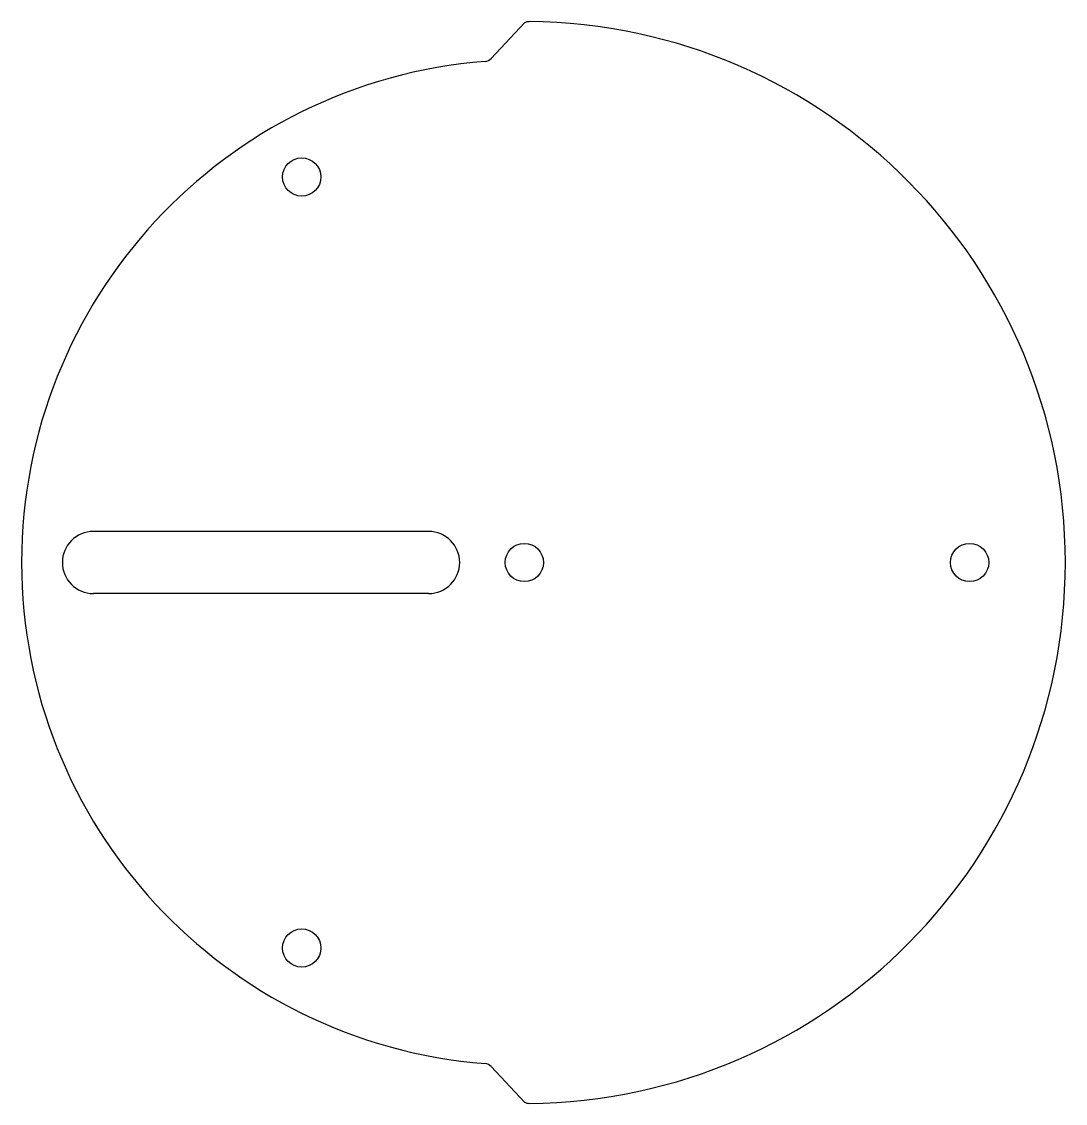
# Model space of a CAD drawing. Extents: x -565 to -347, y -113 to 113.
import ezdxf

# ---------------------------------------------------------------- set-up
doc = ezdxf.new("R2010")
doc.units = 0
doc.header["$MEASUREMENT"] = 0
doc.layers.add('VISIBLE', color=7, linetype='CONTINUOUS')

msp = doc.modelspace()

# ---------------------------------------------------------------- linework, layer by layer
at = {"layer": 'VISIBLE'}
for p, q in [((-460, 112.72), (-466.9, 105.31)), ((-480, 6.5), (-550, 6.5)), ((-480, -6.5), (-550, -6.5)), ((-466.9, -105.31), (-460, -112.72))]:
    msp.add_line(p, q, dxfattribs=at)
for centre in [(-506.5, 80.54), (-460, 0), (-367, 0), (-506.5, -80.54)]:
    msp.add_circle(centre, 4, dxfattribs=at)
for centre, radius, start, end in [((-458.98, 111), 2, 89.4742, 120.6198), ((-460, 0), 113, 270.5258, 89.4742), ((-460, 0), 105, 94.483, 265.517), ((-468.36, 106.67), 2, 274.483, 317.0299), ((-550, 0), 6.5, 90, 270), ((-480, 0), 6.5, 270, 90), ((-468.36, -106.67), 2, 42.9701, 85.517), ((-458.98, -111), 2, 239.3802, 270.5258)]:
    msp.add_arc(centre, radius, start, end, dxfattribs=at)

doc.saveas('drawing.dxf')
